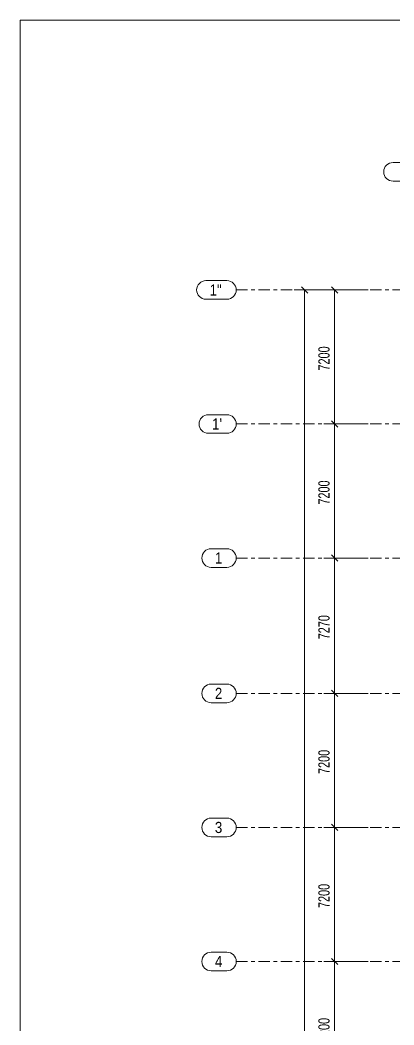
# Model space of a CAD drawing. Header units: millimetres. Extents: x -399 to 773, y -269 to 551.
# Drawn here: x -395.9 to -295.5, y 281.3 to 551.2 of the extents above; entities that cross this region are included whole.
import ezdxf

# ---------------------------------------------------------------- set-up
doc = ezdxf.new("R2010")
doc.units = ezdxf.units.MM
doc.linetypes.add('XKITLINE00', pattern=[0])
doc.linetypes.add('XKITLINE03', pattern=[6, 3, -1, 1, -1])
for name, color, linetype, lineweight in [('Dimensions', 7, 'Continuous', 0), ('DrawingSheet', 5, 'Continuous', 0), ('S-grid', 1, 'Continuous', 0)]:
    doc.layers.add(name, color=color, linetype=linetype, lineweight=lineweight)
doc.styles.add('ARIAL', font='ARIAL.TTF')
doc.styles.add('ARIAL_NARROW', font='ARIALN.TTF')

# ---------------------------------------------------------------- blocks, each defined once
blk = doc.blocks.new('*A202')
at = {"layer": 'DrawingSheet', "color": 5, "linetype": 'XKITLINE00', "lineweight": 0}
for p, q in [((773.1, 551.2), (-395.9, 551.2)), ((-395.9, 551.2), (-395.9, -268.8))]:
    blk.add_line(p, q, dxfattribs=at)
blk = doc.blocks.new('*A272')
at = {"layer": 'S-grid', "color": 1, "linetype": 'XKITLINE03', "lineweight": 0}
blk.add_line((-337.85, 478.73), (-230.58, 478.73), dxfattribs=at)
at = {"layer": 'S-grid', "color": 3, "style": 'ARIAL', "width": 0.85}
blk.add_text('1"', height=3, dxfattribs=at).set_placement((-344.99, 477.23))
blk = doc.blocks.new('*A273')
at = {"layer": 'S-grid', "color": 1, "linetype": 'XKITLINE03', "lineweight": 0}
blk.add_line((-337.85, 442.73), (-289.88, 442.73), dxfattribs=at)
at = {"layer": 'S-grid', "color": 3, "style": 'ARIAL', "width": 0.85}
blk.add_text("1'", height=3, dxfattribs=at).set_placement((-344.34, 441.23))
blk = doc.blocks.new('*A274')
at = {"layer": 'S-grid', "color": 1, "linetype": 'XKITLINE03', "lineweight": 0}
blk.add_line((-337.85, 406.73), (-239.88, 406.73), dxfattribs=at)
at = {"layer": 'S-grid', "color": 3, "style": 'ARIAL', "width": 0.85}
blk.add_text('1', height=3, dxfattribs=at).set_placement((-343.58, 405.23))
blk = doc.blocks.new('*A275')
at = {"layer": 'S-grid', "color": 1, "linetype": 'XKITLINE03', "lineweight": 0}
blk.add_line((-337.85, 370.38), (-289.88, 370.38), dxfattribs=at)
at = {"layer": 'S-grid', "color": 3, "style": 'ARIAL', "width": 0.85}
blk.add_text('2', height=3, dxfattribs=at).set_placement((-343.58, 368.88))
blk = doc.blocks.new('*A276')
at = {"layer": 'S-grid', "color": 1, "linetype": 'XKITLINE03', "lineweight": 0}
blk.add_line((-337.85, 334.38), (-239.88, 334.38), dxfattribs=at)
at = {"layer": 'S-grid', "color": 3, "style": 'ARIAL', "width": 0.85}
blk.add_text('3', height=3, dxfattribs=at).set_placement((-343.58, 332.88))
blk = doc.blocks.new('*A277')
at = {"layer": 'S-grid', "color": 1, "linetype": 'XKITLINE03', "lineweight": 0}
blk.add_line((-337.85, 298.38), (-289.88, 298.38), dxfattribs=at)
at = {"layer": 'S-grid', "color": 3, "style": 'ARIAL', "width": 0.85}
blk.add_text('4', height=3, dxfattribs=at).set_placement((-343.58, 296.88))
blk = doc.blocks.new('*A394')
at = {"layer": 'S-grid', "color": 1, "linetype": 'XKITLINE00', "lineweight": 0}
for p, q in [((-344.58, 336.88), (-340.35, 336.88)), ((-344.58, 331.88), (-340.35, 331.88))]:
    blk.add_line(p, q, dxfattribs=at)
for centre, start, end in [((-344.58, 334.38), 90, 270), ((-340.35, 334.38), 270, 90)]:
    blk.add_arc(centre, 2.5, start, end, dxfattribs=at)
blk = doc.blocks.new('*A395')
at = {"layer": 'S-grid', "color": 1, "linetype": 'XKITLINE00', "lineweight": 0}
for p, q in [((-344.58, 300.88), (-340.35, 300.88)), ((-344.58, 295.88), (-340.35, 295.88))]:
    blk.add_line(p, q, dxfattribs=at)
for centre, start, end in [((-344.58, 298.38), 90, 270), ((-340.35, 298.38), 270, 90)]:
    blk.add_arc(centre, 2.5, start, end, dxfattribs=at)
blk = doc.blocks.new('*A408')
at = {"layer": 'S-grid', "color": 1, "linetype": 'XKITLINE00', "lineweight": 0}
for p, q in [((-345.99, 481.23), (-340.35, 481.23)), ((-345.99, 476.23), (-340.35, 476.23))]:
    blk.add_line(p, q, dxfattribs=at)
for centre, start, end in [((-345.99, 478.73), 90, 270), ((-340.35, 478.73), 270, 90)]:
    blk.add_arc(centre, 2.5, start, end, dxfattribs=at)
blk = doc.blocks.new('*A409')
at = {"layer": 'S-grid', "color": 1, "linetype": 'XKITLINE00', "lineweight": 0}
for p, q in [((-345.34, 445.23), (-340.35, 445.23)), ((-345.34, 440.23), (-340.35, 440.23))]:
    blk.add_line(p, q, dxfattribs=at)
for centre, start, end in [((-345.34, 442.73), 90, 270), ((-340.35, 442.73), 270, 90)]:
    blk.add_arc(centre, 2.5, start, end, dxfattribs=at)
blk = doc.blocks.new('*A410')
at = {"layer": 'S-grid', "color": 1, "linetype": 'XKITLINE00', "lineweight": 0}
for p, q in [((-344.58, 409.23), (-340.35, 409.23)), ((-344.58, 404.23), (-340.35, 404.23))]:
    blk.add_line(p, q, dxfattribs=at)
for centre, start, end in [((-344.58, 406.73), 90, 270), ((-340.35, 406.73), 270, 90)]:
    blk.add_arc(centre, 2.5, start, end, dxfattribs=at)
blk = doc.blocks.new('*A411')
at = {"layer": 'S-grid', "color": 1, "linetype": 'XKITLINE00', "lineweight": 0}
for p, q in [((-344.58, 372.88), (-340.35, 372.88)), ((-344.58, 367.88), (-340.35, 367.88))]:
    blk.add_line(p, q, dxfattribs=at)
for centre, start, end in [((-344.58, 370.38), 90, 270), ((-340.35, 370.38), 270, 90)]:
    blk.add_arc(centre, 2.5, start, end, dxfattribs=at)
blk = doc.blocks.new('*A521')
at = {"layer": 'S-grid', "color": 1, "linetype": 'XKITLINE00', "lineweight": 0}
for p, q in [((-295.74, 512.94), (-289.96, 512.94)), ((-295.74, 507.94), (-289.96, 507.94))]:
    blk.add_line(p, q, dxfattribs=at)
for centre, start, end in [((-295.74, 510.44), 90, 270), ((-289.96, 510.44), 270, 90)]:
    blk.add_arc(centre, 2.5, start, end, dxfattribs=at)
blk = doc.blocks.new('*A676')
at = {"layer": 'Dimensions', "color": 7, "linetype": 'XKITLINE00', "lineweight": 0}
for p, q in [((-304.48, 478.73), (-322.33, 478.73)), ((-320.32, 479.57), (-318.63, 477.88)), ((-319.48, 10), (-319.48, 478.73))]:
    blk.add_line(p, q, dxfattribs=at)
at = {"layer": 'Dimensions', "color": 3}
blk.add_point((-319.48, 478.73), dxfattribs=at)
blk = doc.blocks.new('*A704')
at = {"layer": 'Dimensions', "color": 7, "linetype": 'XKITLINE00', "lineweight": 0}
for p, q in [((-302.44, 370.38), (-314.29, 370.38)), ((-312.29, 371.22), (-310.59, 369.53)), ((-311.44, 334.38), (-311.44, 370.38)), ((-312.29, 335.22), (-310.59, 333.53)), ((-302.44, 334.38), (-314.29, 334.38))]:
    blk.add_line(p, q, dxfattribs=at)
at = {"layer": 'Dimensions', "color": 3}
for p in [(-311.44, 370.38), (-311.44, 334.38)]:
    blk.add_point(p, dxfattribs=at)
at = {"layer": 'Dimensions', "color": 3, "style": 'ARIAL_NARROW', "width": 0.85}
blk.add_text('7200', height=3, rotation=90.0002, dxfattribs=at).set_placement((-312.79, 348.73))
blk = doc.blocks.new('*A707')
at = {"layer": 'Dimensions', "color": 7, "linetype": 'XKITLINE00', "lineweight": 0}
for p, q in [((-302.44, 298.38), (-314.29, 298.38)), ((-312.29, 299.22), (-310.59, 297.53)), ((-311.44, 262.38), (-311.44, 298.38)), ((-302.44, 262.38), (-314.29, 262.38)), ((-312.29, 263.22), (-310.59, 261.53))]:
    blk.add_line(p, q, dxfattribs=at)
at = {"layer": 'Dimensions', "color": 3}
for p in [(-311.44, 298.38), (-311.44, 262.38)]:
    blk.add_point(p, dxfattribs=at)
at = {"layer": 'Dimensions', "color": 3, "style": 'ARIAL_NARROW', "width": 0.85}
blk.add_text('7200', height=3, rotation=90.0002, dxfattribs=at).set_placement((-312.79, 276.73))
blk = doc.blocks.new('*A708')
at = {"layer": 'Dimensions', "color": 7, "linetype": 'XKITLINE00', "lineweight": 0}
for p, q in [((-312.29, 335.22), (-310.59, 333.53)), ((-302.44, 334.38), (-314.29, 334.38)), ((-311.44, 298.38), (-311.44, 334.38)), ((-302.44, 298.38), (-314.29, 298.38)), ((-312.29, 299.22), (-310.59, 297.53))]:
    blk.add_line(p, q, dxfattribs=at)
at = {"layer": 'Dimensions', "color": 3}
for p in [(-311.44, 334.38), (-311.44, 298.38)]:
    blk.add_point(p, dxfattribs=at)
at = {"layer": 'Dimensions', "color": 3, "style": 'ARIAL_NARROW', "width": 0.85}
blk.add_text('7200', height=3, rotation=90.0002, dxfattribs=at).set_placement((-312.79, 312.73))
blk = doc.blocks.new('*A715')
at = {"layer": 'Dimensions', "color": 7, "linetype": 'XKITLINE00', "lineweight": 0}
for p, q in [((-312.29, 407.57), (-310.59, 405.88)), ((-302.44, 406.73), (-314.29, 406.73)), ((-311.44, 370.38), (-311.44, 406.73)), ((-302.44, 370.38), (-314.29, 370.38)), ((-312.29, 371.22), (-310.59, 369.53))]:
    blk.add_line(p, q, dxfattribs=at)
at = {"layer": 'Dimensions', "color": 3}
for p in [(-311.44, 406.73), (-311.44, 370.38)]:
    blk.add_point(p, dxfattribs=at)
at = {"layer": 'Dimensions', "color": 3, "style": 'ARIAL_NARROW', "width": 0.85}
blk.add_text('7270', height=3, rotation=90.0002, dxfattribs=at).set_placement((-312.79, 384.9))
blk = doc.blocks.new('*A716')
at = {"layer": 'Dimensions', "color": 7, "linetype": 'XKITLINE00', "lineweight": 0}
for p, q in [((-302.44, 442.73), (-314.29, 442.73)), ((-312.29, 443.57), (-310.59, 441.88)), ((-311.44, 406.73), (-311.44, 442.73)), ((-312.29, 407.57), (-310.59, 405.88)), ((-302.44, 406.73), (-314.29, 406.73))]:
    blk.add_line(p, q, dxfattribs=at)
at = {"layer": 'Dimensions', "color": 3}
for p in [(-311.44, 442.73), (-311.44, 406.73)]:
    blk.add_point(p, dxfattribs=at)
at = {"layer": 'Dimensions', "color": 3, "style": 'ARIAL_NARROW', "width": 0.85}
blk.add_text('7200', height=3, rotation=90.0002, dxfattribs=at).set_placement((-312.79, 421.08))
blk = doc.blocks.new('*A717')
at = {"layer": 'Dimensions', "color": 7, "linetype": 'XKITLINE00', "lineweight": 0}
for p, q in [((-302.44, 478.73), (-314.29, 478.73)), ((-312.29, 479.57), (-310.59, 477.88)), ((-311.44, 442.73), (-311.44, 478.73)), ((-302.44, 442.73), (-314.29, 442.73)), ((-312.29, 443.57), (-310.59, 441.88))]:
    blk.add_line(p, q, dxfattribs=at)
at = {"layer": 'Dimensions', "color": 3}
for p in [(-311.44, 478.73), (-311.44, 442.73)]:
    blk.add_point(p, dxfattribs=at)
at = {"layer": 'Dimensions', "color": 3, "style": 'ARIAL_NARROW', "width": 0.85}
blk.add_text('7200', height=3, rotation=90.0002, dxfattribs=at).set_placement((-312.79, 457.08))

msp = doc.modelspace()

# ---------------------------------------------------------------- block references
at = {"lineweight": 0}
for name in ['*A202', '*A521', '*A408', '*A272', '*A676', '*A717', '*A409', '*A273', '*A716', '*A410', '*A274', '*A715', '*A411', '*A275', '*A704', '*A394', '*A276', '*A708', '*A395', '*A277', '*A707']:
    msp.add_blockref(name, (0, 0), dxfattribs=at)

doc.saveas('drawing.dxf')
